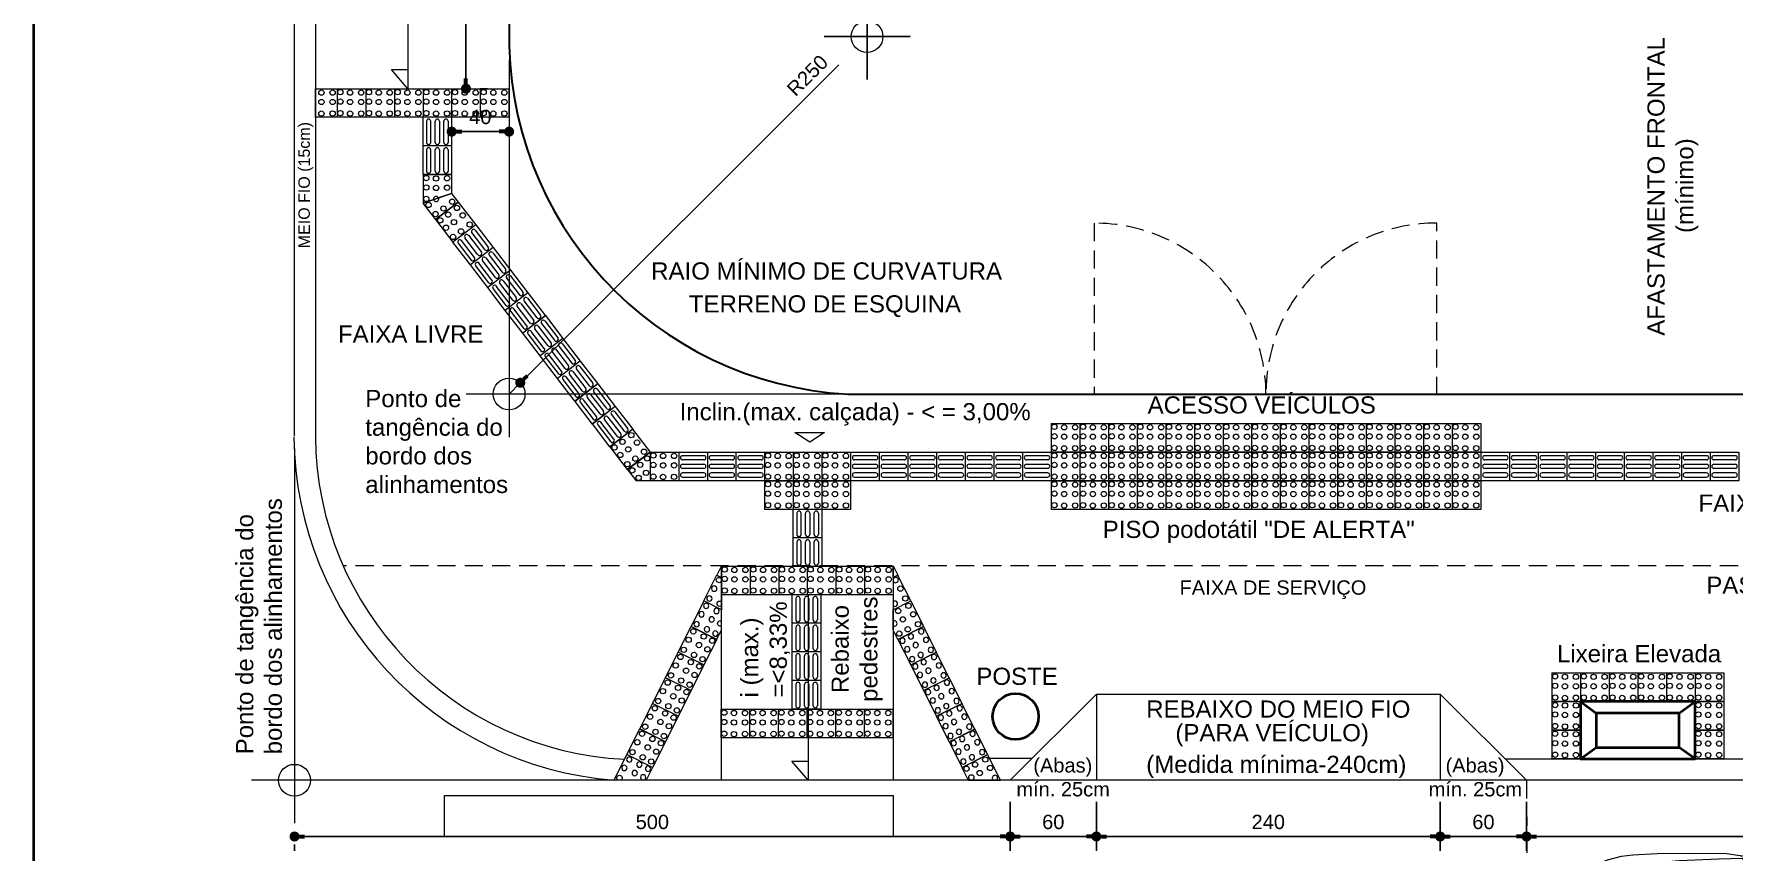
# Model space of a CAD drawing. Header units: millimetres. Extents: x 2084 to 63904, y -2368 to 2343.
# Drawn here: x 55364 to 56550, y -1590 to -1019 of the extents above; entities that cross this region are included whole.
import ezdxf

# ---------------------------------------------------------------- set-up
doc = ezdxf.new("R2010")
doc.units = ezdxf.units.MM
doc.header["$PDMODE"] = 2
doc.linetypes.add('DASHED', pattern=[19.05, 12.7, -6.35])
doc.layers.get('0').update_dxf_attribs({"color": 8})
doc.layers.get('Defpoints').update_dxf_attribs({"lineweight": 0})
for name, color, linetype, lineweight in [('COTAS', 1, 'Continuous', 0), ('LOTE', 2, 'Continuous', 30), ('NÍVEL', 8, 'Continuous', 15), ('P1', 1, 'Continuous', 5), ('P4', 4, 'Continuous', 40), ('P6', 6, 'Continuous', 60), ('PASSEIO PÚBLIOO', 252, 'Continuous', 13), ('PISO PODOTÁTIL-ALERTA', 1, 'Continuous', 5), ('PROJEÇÃO', 252, 'DASHED', 9), ('SIMBOLOGIA', 2, 'Continuous', 20), ('TEXTO PADRÃO', 2, 'Continuous', 15), ('VAGA ESTACIONAMENTO', 252, 'DASHED', 9), ('VEÍCULO', 252, 'Continuous', 13)]:
    doc.layers.add(name, color=color, linetype=linetype, lineweight=lineweight)
doc.styles.get("Standard").update_dxf_attribs({"font": 'arial.ttf'})
doc.dimstyles.new('1-50', dxfattribs={"dimtxt": 10, "dimasz": 7, "dimexe": 10, "dimexo": 15, "dimgap": 5, "dimtad": 1, "dimdec": 0, "dimtxsty": 'Standard', "dimblk": 'DOT', "dimcen": 2.5, "dimclrd": 5, "dimclre": 5, "dimclrt": 7, "dimadec": 0, "dimazin": 0, "dimtfac": 1, "dimtdec": 0, "dimtmove": 0, "dimatfit": 3, "dimldrblk": 'DOT', "dimfxl": 10, "dimarcsym": 0})

# ---------------------------------------------------------------- blocks, each defined once
blk = doc.blocks.new('Piso tátil alerta')
for p, q in [((-20, 0), (0, 0)), ((-20, 0), (-20, -20)), ((0, 0), (0, -20)), ((0, -20), (-20, -20))]:
    blk.add_line(p, q)
for centre in [(-17.7, -2.4), (-17.7, -9), (-10.9, -2.7), (-10.9, -9.3), (-3.2, -2.7), (-3.2, -9.3), (-17.7, -17.1), (-10.9, -17.4), (-3.2, -17.3)]:
    blk.add_circle(centre, 1.86)
blk = doc.blocks.new('Piso tátil direcional')
for p, q in [((0, 0), (20, 0)), ((0, 0), (0, -20)), ((20, 0), (20, -20)), ((2.7, -2.5), (17.6, -2.5)), ((17.6, -5.4), (2.7, -5.4)), ((2.7, -8.5), (17.6, -8.5)), ((17.6, -11.5), (2.7, -11.5)), ((20, -20), (0, -20)), ((17.6, -14.6), (2.7, -14.6)), ((2.7, -17.5), (17.6, -17.5))]:
    blk.add_line(p, q)
for centre, start, end in [((2.7, -4), 90, 270), ((2.7, -4), 90, 270), ((2.7, -10), 90, 270), ((2.7, -10), 90, 270), ((17.6, -4), 270, 90), ((17.6, -10), 270, 90), ((2.7, -16), 90, 270), ((2.7, -16), 90, 270), ((17.6, -16), 270, 90)]:
    blk.add_arc(centre, 1.46, start, end)
blk = doc.blocks.new('MÓVEL - audi a3 planta')
for points in [[(-277.5, 78.6), (-285.6, 79.8), (-288.5, 80.5), (-288.8, 80.8), (-289.1, 81.3), (-289.1, 81.9), (-288.4, 84), (-287.2, 86.4), (-284.9, 89.9), (-282.3, 93.3), (-279.7, 95.9), (-277.2, 97.7), (-274.9, 98.8), (-272.4, 99.7), (-271.4, 99.3), (-271.4, 98.6), (-272.4, 94), (-273.7, 87.7), (-275.1, 81.3), (-275.5, 79.3), (-275.9, 78.5), (-276.1, 78.4), (-276.2, 78.4), (-277.1, 78.5)], [(-201.2, 60.8), (-209.6, 76.8), (-209.5, 77.3), (-234, 77), (-264.6, 76.9), (-288, 76.7), (-286.6, 73.3), (-274.2, 70.2), (-259.2, 66.7), (-248.7, 64.7), (-236.3, 63), (-223.7, 62), (-208.7, 61.2)], [(-188.3, 60.7), (-132.9, 61.4), (-131.3, 62.8), (-125.9, 68.2), (-121.1, 72), (-122.4, 72.9), (-145.2, 74.5), (-173.1, 75.7), (-191.5, 76.3)], [(-124.9, 62.3), (-103, 66.8), (-93.8, 69.3), (-93.9, 69.8), (-96.4, 70.6), (-111.9, 72.2), (-114.1, 72.2), (-117.6, 69.7), (-121.5, 66.2), (-123.8, 63.6)], [(-201.2, -60.8), (-209.6, -76.8), (-209.5, -77.3), (-234, -77), (-264.6, -76.9), (-288, -76.7), (-286.6, -73.3), (-274.2, -70.2), (-259.2, -66.7), (-248.7, -64.7), (-236.3, -63), (-223.7, -62), (-208.7, -61.2)], [(-188.3, -60.7), (-132.9, -61.4), (-131.3, -62.8), (-125.9, -68.2), (-121.1, -72), (-122.4, -72.9), (-145.2, -74.5), (-173.1, -75.7), (-191.5, -76.3)], [(-124.9, -62.3), (-103, -66.8), (-93.8, -69.3), (-93.9, -69.8), (-96.4, -70.6), (-111.9, -72.2), (-114.1, -72.2), (-117.6, -69.7), (-121.5, -66.2), (-123.8, -63.6)], [(-277.5, -78.6), (-285.6, -79.8), (-288.5, -80.5), (-288.8, -80.8), (-289.1, -81.3), (-289.1, -81.9), (-288.4, -84), (-287.2, -86.4), (-284.9, -89.9), (-282.3, -93.3), (-279.7, -95.9), (-277.2, -97.7), (-274.9, -98.8), (-272.4, -99.7), (-271.4, -99.3), (-271.4, -98.6), (-272.4, -94), (-273.7, -87.7), (-275.1, -81.3), (-275.5, -79.3), (-275.9, -78.5), (-276.1, -78.4), (-276.2, -78.4), (-277.1, -78.5)]]:
    blk.add_lwpolyline(points, close=True)
for points in [[(-444.9, 0), (-444.8, 4.4), (-444.6, 13.1), (-444.2, 22.4), (-443.7, 31.2), (-443.3, 36.2), (-443.3, 38.2), (-443.2, 39.7), (-442.9, 41.2), (-442.6, 42.3), (-441.8, 44.6), (-440.9, 49.4), (-440.4, 50.6), (-436.3, 57.1), (-429.5, 66.3), (-417.5, 78.5), (-411.6, 82.1), (-406.6, 84.2), (-396.7, 86.7), (-388.8, 87.7), (-372, 88.6), (-348.9, 88.7), (-323.4, 88.5), (-314, 87.1), (-313.1, 86.6), (-312.5, 87), (-291.4, 87.6), (-286.4, 87.6)], [(-287.6, 85.6), (-299.8, 85.3), (-312, 85.1), (-312.2, 84.7), (-309.2, 78.4), (-308.1, 76.8), (-314.7, 74.4), (-318.9, 75.8), (-325.5, 76.7), (-336.3, 77), (-363.3, 75.6), (-379.8, 74.3), (-396.9, 72.2), (-412, 68.9), (-417.6, 63.2), (-429.1, 48.3), (-435.3, 37.4), (-435.3, 35.1), (-435.3, 33.9), (-435.8, 28.1), (-436.7, 11.1), (-436.8, 5.6), (-436.8, 0)], [(-312, 85.1), (-312.6, 85.1), (-328.9, 84.6), (-356.6, 83.3), (-381.8, 81), (-393.9, 79.5), (-397.6, 78.8)], [(-243.7, 0), (-243.5, 10.3), (-242.5, 25.9), (-240.2, 45.9), (-238.8, 54.7), (-238.6, 55.9), (-231.8, 55), (-216.9, 54), (-202.1, 53.1), (-175.7, 52.3), (-149.8, 52), (-128.4, 52.3), (-114, 53.2), (-99.8, 55.1), (-71.1, 58.6), (-56.8, 60.3), (-49.3, 60.4), (-36.9, 59.5), (-21, 57), (-26.4, 65), (-34.4, 71.8), (-41, 74.8), (-42.8, 75.3), (-68.5, 78.6), (-87.8, 80.5), (-107, 82.1), (-126.4, 83.1), (-158.5, 84.5), (-203.8, 85.7), (-249.7, 86), (-274.1, 85.8), (-274.1, 85.8)], [(-273.7, 87.7), (-251.3, 87.8), (-227.5, 87.7), (-225.5, 88.5), (-223.8, 88.8), (-219.3, 88.9), (-214.1, 88.6), (-210.3, 87.7), (-206.6, 87.6), (-191.4, 87.3), (-163.4, 86.8), (-139.3, 86.2), (-137.9, 86.7), (-136.3, 86.9), (-131.8, 86.7), (-127.3, 86.3), (-124.8, 85.6), (-122.5, 86.8), (-114.5, 87.9), (-99.8, 88.1), (-76.3, 87.6), (-65.4, 86.2), (-53.4, 83.8), (-34, 78.2), (-21.1, 72.4), (-15.8, 68.1), (-10.9, 61.2), (-7.6, 54.6), (-4, 42.5), (-1.9, 31.1), (-0.6, 19.7), (0, 4.9), (0, 0), (0, -4.9), (-0.6, -19.7), (-1.9, -31.1), (-4, -42.5), (-7.6, -54.6), (-10.9, -61.2), (-15.8, -68.1), (-21.1, -72.4), (-34, -78.2), (-53.4, -83.8), (-65.4, -86.2), (-76.3, -87.6), (-99.8, -88.1), (-114.5, -87.9), (-122.5, -86.8), (-124.8, -85.6), (-127.3, -86.3), (-131.8, -86.7), (-136.3, -86.9), (-137.9, -86.7), (-139.3, -86.2), (-163.4, -86.8), (-191.4, -87.3), (-206.6, -87.6), (-210.3, -87.7), (-214.1, -88.6), (-219.3, -88.9), (-223.8, -88.8), (-225.5, -88.5), (-227.5, -87.7), (-251.3, -87.8), (-273.7, -87.7)], [(-204, 85.7), (-204.4, 86), (-204.9, 86.9), (-205.1, 87.3), (-205.4, 87.6)], [(-201, 78.6), (-201.1, 78.6), (-201.8, 80.2), (-203, 83), (-203.9, 85.3), (-204, 85.7)], [(-111.1, 74.1), (-108.5, 79.2), (-107.4, 81.3), (-107.4, 82), (-108.8, 82.2), (-116.4, 85.2), (-118.7, 86.1), (-122.5, 86.8)], [(-433.5, 40.6), (-433.9, 44.2), (-433.9, 50), (-433.1, 52.1), (-431.5, 54.3), (-427.4, 59.9), (-424.5, 63.6), (-427.4, 62.1), (-427.5, 62.3), (-422, 67.8), (-414.3, 74.4), (-410.4, 77.3), (-407.1, 78.8), (-405, 79.4), (-401.8, 79.5), (-397.9, 78.9), (-397.6, 78.8), (-397.8, 78.3), (-402.9, 75.2), (-410.7, 69.8), (-412, 68.9)], [(-339.5, 0), (-339.2, 11.8), (-339.2, 25.9), (-335.9, 39.8), (-332.3, 52.5), (-328.2, 61.2), (-321.9, 68.8), (-314.8, 74.4), (-300.5, 71.1), (-286.5, 67.8), (-270, 64), (-262.3, 62.2), (-254.7, 60.4), (-253.4, 59.4), (-253.2, 58.4), (-254.4, 54.7), (-255.5, 51.1), (-257.5, 38.3), (-259.2, 21.5), (-259.6, 10.8), (-259.6, 0)], [(-279.8, 78.9), (-280.1, 78.9), (-308.3, 78.3), (-308.9, 78.3), (-309.1, 78.2)], [(-308.1, 76.8), (-307.6, 76.5), (-252.3, 63.4), (-231.8, 60.6), (-216.9, 59.8), (-194, 59.2), (-166.1, 58.7), (-145.2, 58.8), (-135.5, 59.3), (-127.2, 60.4), (-112.3, 63.1), (-92.7, 67.4), (-88.9, 68.3), (-87, 69.8), (-86.7, 71), (-87.1, 71.4), (-89.3, 72.2), (-111.1, 74.1), (-129, 75.4), (-145.3, 76.5), (-173.2, 77.8), (-201, 78.6), (-234.7, 79.2), (-259.8, 79.1), (-275.7, 79), (-275.7, 79)], [(-194, 59.2), (-194.5, 60.7), (-200.7, 76.9), (-200.8, 78), (-201, 78.6)], [(-34.4, 71.8), (-40.5, 74.7), (-40.8, 75), (-40.8, 75.3), (-39.7, 75.4), (-38.7, 75.5), (-36.8, 75.4), (-33.5, 75), (-29.3, 72.9), (-25.3, 69.3), (-22.3, 65.3), (-19.7, 60.4), (-17.5, 53.8), (-17.8, 53.9), (-18.7, 55), (-19.6, 55.1), (-20, 55.4), (-20.4, 55.7)], [(-42.1, 0), (-43, 15.1), (-45.4, 30.2), (-47.8, 40.2), (-51.3, 50.3), (-56.7, 60.3)], [(-104.7, 0), (-105, 9.9), (-106.3, 23.1), (-108.4, 36.5), (-110.5, 45), (-114, 53.2)], [(-21, 57), (-20.4, 55.7), (-14, 38.4), (-11.4, 25.7), (-10.4, 18.5), (-9.7, 9.2), (-9.4, 0)], [(-11.6, 26.6), (-11.4, 28.9), (-13.8, 41.2), (-17.5, 53.8)], [(-435.3, 37.4), (-436.7, 39.6), (-439.1, 45), (-439.3, 45.5), (-439.5, 45.4), (-440.4, 44.9), (-441, 44.4), (-441.7, 43), (-442.7, 40.4), (-442.9, 39.3), (-443, 36.6), (-443.2, 33), (-443.4, 28.2), (-443.7, 22.2), (-444.1, 13), (-444.3, 6.5), (-444.3, 2.2), (-444.3, 0)], [(-435.3, -37.4), (-436.7, -39.6), (-439.1, -45), (-439.3, -45.5), (-439.5, -45.4), (-440.4, -44.9), (-441, -44.4), (-441.7, -43), (-442.7, -40.4), (-442.9, -39.3), (-443, -36.6), (-443.2, -33), (-443.4, -28.2), (-443.7, -22.2), (-444.1, -13), (-444.3, -6.5), (-444.3, -2.2), (-444.3, 0)], [(-287.6, -85.6), (-299.8, -85.3), (-312, -85.1), (-312.2, -84.7), (-309.2, -78.4), (-308.1, -76.8), (-314.7, -74.4), (-318.9, -75.8), (-325.5, -76.7), (-336.3, -77), (-363.3, -75.6), (-379.8, -74.3), (-396.9, -72.2), (-412, -68.9), (-417.6, -63.2), (-429.1, -48.3), (-435.3, -37.4), (-435.3, -35.1), (-435.3, -33.9), (-435.8, -28.1), (-436.7, -11.1), (-436.8, -5.6), (-436.8, 0)], [(-339.5, 0), (-339.2, -11.8), (-339.2, -25.9), (-335.9, -39.8), (-332.3, -52.5), (-328.2, -61.2), (-321.9, -68.8), (-314.8, -74.4), (-300.5, -71.1), (-286.5, -67.8), (-270, -64), (-262.3, -62.2), (-254.7, -60.4), (-253.4, -59.4), (-253.2, -58.4), (-254.4, -54.7), (-255.5, -51.1), (-257.5, -38.3), (-259.2, -21.5), (-259.6, -10.8), (-259.6, 0)], [(-243.7, 0), (-243.5, -10.3), (-242.5, -25.9), (-240.2, -45.9), (-238.8, -54.7), (-238.6, -55.9), (-231.8, -55), (-216.9, -54), (-202.1, -53.1), (-175.7, -52.3), (-149.8, -52), (-128.4, -52.3), (-114, -53.2), (-99.8, -55.1), (-71.1, -58.6), (-56.8, -60.3), (-49.3, -60.4), (-36.9, -59.5), (-21, -57), (-26.4, -65), (-34.4, -71.8), (-41, -74.8), (-42.8, -75.3), (-68.5, -78.6), (-87.8, -80.5), (-107, -82.1), (-126.4, -83.1), (-158.5, -84.5), (-203.8, -85.7), (-249.7, -86), (-274.1, -85.8), (-274.1, -85.8)], [(-104.7, 0), (-105, -9.9), (-106.3, -23.1), (-108.4, -36.5), (-110.5, -45), (-114, -53.2)], [(-444.9, 0), (-444.8, -4.4), (-444.6, -13.1), (-444.2, -22.4), (-443.7, -31.2), (-443.3, -36.2), (-443.3, -38.2), (-443.2, -39.7), (-442.9, -41.2), (-442.6, -42.3), (-441.8, -44.6), (-440.9, -49.4), (-440.4, -50.6), (-436.3, -57.1), (-429.5, -66.3), (-417.5, -78.5), (-411.6, -82.1), (-406.6, -84.2), (-396.7, -86.7), (-388.8, -87.7), (-372, -88.6), (-348.9, -88.7), (-323.4, -88.5), (-314, -87.1), (-313.1, -86.6), (-312.5, -87), (-291.4, -87.6), (-286.4, -87.6)], [(-42.1, 0), (-43, -15.1), (-45.4, -30.2), (-47.8, -40.2), (-51.3, -50.3), (-56.7, -60.3)], [(-21, -57), (-20.4, -55.7), (-14, -38.4), (-11.4, -25.7), (-10.4, -18.5), (-9.7, -9.2), (-9.4, 0)], [(-11.6, -26.6), (-11.4, -28.9), (-13.8, -41.2), (-17.5, -53.8)], [(-433.5, -40.6), (-433.9, -44.2), (-433.9, -50), (-433.1, -52.1), (-431.5, -54.3), (-427.4, -59.9), (-424.5, -63.6), (-427.4, -62.1), (-427.5, -62.3), (-422, -67.8), (-414.3, -74.4), (-410.4, -77.3), (-407.1, -78.8), (-405, -79.4), (-401.8, -79.5), (-397.9, -78.9), (-397.6, -78.8), (-397.8, -78.3), (-402.9, -75.2), (-410.7, -69.8), (-412, -68.9)], [(-308.1, -76.8), (-307.6, -76.5), (-252.3, -63.4), (-231.8, -60.6), (-216.9, -59.8), (-194, -59.2), (-166.1, -58.7), (-145.2, -58.8), (-135.5, -59.3), (-127.2, -60.4), (-112.3, -63.1), (-92.7, -67.4), (-88.9, -68.3), (-87, -69.8), (-86.7, -71), (-87.1, -71.4), (-89.3, -72.2), (-111.1, -74.1), (-129, -75.4), (-145.3, -76.5), (-173.2, -77.8), (-201, -78.6), (-234.7, -79.2), (-259.8, -79.1), (-275.7, -79), (-275.7, -79)], [(-194, -59.2), (-194.5, -60.7), (-200.7, -76.9), (-200.8, -78), (-201, -78.6)], [(-34.4, -71.8), (-40.5, -74.7), (-40.8, -75), (-40.8, -75.3), (-39.7, -75.4), (-38.7, -75.5), (-36.8, -75.4), (-33.5, -75), (-29.3, -72.9), (-25.3, -69.3), (-22.3, -65.3), (-19.7, -60.4), (-17.5, -53.8), (-17.8, -53.9), (-18.7, -55), (-19.6, -55.1), (-20, -55.4), (-20.4, -55.7)], [(-312, -85.1), (-312.6, -85.1), (-328.9, -84.6), (-356.6, -83.3), (-381.8, -81), (-393.9, -79.5), (-397.6, -78.8)], [(-279.8, -78.9), (-280.1, -78.9), (-308.3, -78.3), (-308.9, -78.3), (-309.1, -78.2)], [(-201, -78.6), (-201.1, -78.6), (-201.8, -80.2), (-203, -83), (-203.9, -85.3), (-204, -85.7)], [(-111.1, -74.1), (-108.5, -79.2), (-107.4, -81.3), (-107.4, -82), (-108.8, -82.2), (-116.4, -85.2), (-118.7, -86.1), (-122.5, -86.8)], [(-204, -85.7), (-204.4, -86), (-204.9, -86.9), (-205.1, -87.3), (-205.4, -87.6)]]:
    blk.add_lwpolyline(points)
blk = doc.blocks.new('A$C4fea1ac6')
blk.add_lwpolyline([(2.4, -8.1), (-12.6, -8.1), (-12.6, 11.9), (2.4, 11.9)], close=True)
for centre in [(-8.5, 9.2), (-8.5, 2.6), (-0.7, 9.2), (-0.7, 2.6), (-8.5, -5.5), (-0.7, -5.4)]:
    blk.add_circle(centre, 1.86)
blk = doc.blocks.new('A$C619bc235')
for p, q in [((9.3, 10), (-10.7, 3.3)), ((-10.7, 3.3), (-2, -8.1)), ((13.9, 4), (-2, -8.1)), ((9.3, 10), (13.9, 4))]:
    blk.add_line(p, q)
for centre in [(-6.8, 2), (3.6, -0.5), (9.7, 4.2), (-2, -4.4)]:
    blk.add_circle(centre, 1.86)
blk.add_arc((-1.5, 6.2), 1.86, 192.6654, 24.5862)
blk = doc.blocks.new('A$Cf516a6a6')
for p, q in [((-14.9, 9.5), (5.1, 9.5)), ((-14.9, 9.5), (-14.9, -10.5)), ((5.1, 9.5), (5.1, -3.8)), ((-14.9, -10.5), (5.1, -3.8))]:
    blk.add_line(p, q)
for centre in [(-12.6, 7), (-12.6, 0.4), (-5.8, 6.7), (-5.8, 0.1), (1.9, 6.8), (1.9, 0.2), (-12.6, -7.6)]:
    blk.add_circle(centre, 1.86)
blk.add_arc((-5.7, -7.7), 1.86, 26.2736, 190.9779)
blk = doc.blocks.new('A$C623ce5f9')
for p, q in [((-21.7, 1), (-5.9, 13.2)), ((-5.9, 13.2), (-5.9, -6.8)), ((-21.7, 1), (-15.6, -6.8)), ((-5.9, -6.8), (-15.6, -6.8))]:
    blk.add_line(p, q)
for centre in [(-18.3, 0.4), (-12.8, 4.3), (-8.7, -1.3), (-7.9, 8.7), (-13.9, -4.8)]:
    blk.add_circle(centre, 1.86)
blk = doc.blocks.new('A$C03a7f95d')
for p, q in [((-16.2, 4.1), (1.7, 13.1)), ((10.7, -4.8), (1.7, 13.1)), ((-16.2, 4.1), (-11.7, -4.8)), ((-11.7, -4.8), (10.7, -4.8))]:
    blk.add_line(p, q)
for centre in [(-13, 3.2), (-7, 6.1), (-3.7, 0.2), (0.1, 9.7), (3.5, 3.8), (-9.6, -2.8)]:
    blk.add_circle(centre, 1.86)
blk.add_arc((6.9, -3.2), 1.86, 298.0111, 241.9889)
blk = doc.blocks.new('A$C1f6bd2ce')
blk.add_lwpolyline([(-6.7, -12.1), (-10, -5.6), (-10, 8.6), (2.2, 14.7), (11.2, -3.2)], close=True)
for centre in [(0.6, 11.3), (-6.6, 7.7), (-3.3, 1.8), (3.9, 5.4), (7.3, -1.5), (-5.8, -8.1), (0.1, -5.1)]:
    blk.add_circle(centre, 1.86)
blk.add_arc((-9.2, -1.1), 1.86, 243.263, 116.737)
blk = doc.blocks.new('A$C8fb439a0')
for p, q in [((-6.1, 12.9), (-2.8, 14.5)), ((-6.1, 12.9), (-6.1, -9.5)), ((6.1, -3.3), (-2.8, 14.5)), ((-6.1, -9.5), (6.1, -3.3))]:
    blk.add_line(p, q)
for centre in [(-1.1, 5.2), (2.3, -1.7)]:
    blk.add_circle(centre, 1.86)
for centre, start, end in [((-4.4, 11.2), 205.5515, 154.4485), ((-4.9, -5.3), 229.8824, 130.1176)]:
    blk.add_arc(centre, 1.86, start, end)
blk = doc.blocks.new('A$C20d9e127')
blk.add_lwpolyline([(-0.8, 2.9), (2.4, -3.6), (-0.8, -5.3), (-0.8, 2.9)])
blk = doc.blocks.new('DOT')
at = {"layer": 'P6', "color": 0, "linetype": 'ByBlock'}
blk.add_line((-0.5, 0), (-1, 0), dxfattribs=at)
at = {"layer": 'P6', "color": 0, "linetype": 'ByBlock', "const_width": 0.5}
blk.add_lwpolyline([(-0.25, 0, 1), (0.25, 0, 1)], format="xyb", close=True, dxfattribs=at)
blk = doc.blocks.new('*D23')
at = {"layer": 'COTAS', "color": 5, "lineweight": -2, "transparency": 16777216}
for p, q in [((56406.2, -1555.6), (56406.2, -1589.9)), ((56906.2, -1555.6), (56906.2, -1589.9)), ((56899.2, -1579.9), (56413.2, -1579.9))]:
    blk.add_line(p, q, dxfattribs=at)
at = {"layer": 'Defpoints', "color": 0, "transparency": 16777216}
for p in [(56406.2, -1540.6), (56906.2, -1540.6), (56406.2, -1579.9)]:
    blk.add_point(p, dxfattribs=at)
at = {"layer": 'COTAS', "color": 5, "lineweight": -2, "transparency": 16777216, "xscale": 7, "yscale": 7, "zscale": 7, "rotation": 180}
blk.add_blockref('DOT', (56406.2, -1579.9), dxfattribs=at)
at = {"layer": 'COTAS', "color": 5, "lineweight": -2, "transparency": 16777216, "xscale": 7, "yscale": 7, "zscale": 7}
blk.add_blockref('DOT', (56906.2, -1579.9), dxfattribs=at)
at = {"layer": 'COTAS', "color": 7, "lineweight": 0, "transparency": 16777216, "insert": (56656.2, -1569.8), "char_height": 10, "attachment_point": 5}
blk.add_mtext('500', dxfattribs=at)
blk = doc.blocks.new('_DOT')
at = {"color": 0, "linetype": 'ByBlock', "lineweight": -2}
blk.add_line((-0.5, 0), (-1, 0), dxfattribs=at)
at = {"linetype": 'ByBlock', "lineweight": -2, "const_width": 0.5}
blk.add_lwpolyline([(-0.25, 0, 1), (0.25, 0, 1)], format="xyb", close=True, dxfattribs=at)
blk = doc.blocks.new('*D24')
at = {"layer": 'COTAS', "color": 5, "lineweight": -2, "transparency": 16777216}
for p, q in [((56345.9, -1555.6), (56345.9, -1589.9)), ((56406.2, -1555.6), (56406.2, -1589.9)), ((56399.2, -1579.9), (56352.9, -1579.9))]:
    blk.add_line(p, q, dxfattribs=at)
at = {"layer": 'Defpoints', "color": 0, "transparency": 16777216}
for p in [(56345.9, -1540.6, -10.2), (56406.2, -1540.6), (56345.9, -1579.9)]:
    blk.add_point(p, dxfattribs=at)
at = {"layer": 'COTAS', "color": 5, "lineweight": -2, "transparency": 16777216, "xscale": 7, "yscale": 7, "zscale": 7, "rotation": 180}
blk.add_blockref('DOT', (56345.9, -1579.9), dxfattribs=at)
at = {"layer": 'COTAS', "color": 5, "lineweight": -2, "transparency": 16777216, "xscale": 7, "yscale": 7, "zscale": 7}
blk.add_blockref('DOT', (56406.2, -1579.9), dxfattribs=at)
at = {"layer": 'COTAS', "color": 7, "lineweight": 0, "transparency": 16777216, "insert": (56376.1, -1569.8), "char_height": 10, "attachment_point": 5}
blk.add_mtext('60', dxfattribs=at)
blk = doc.blocks.new('*D25')
at = {"layer": 'COTAS', "color": 5, "lineweight": -2, "transparency": 16777216}
for p, q in [((56105.9, -1555.6), (56105.9, -1589.9)), ((56345.9, -1555.6), (56345.9, -1589.9)), ((56338.9, -1579.9), (56112.9, -1579.9))]:
    blk.add_line(p, q, dxfattribs=at)
at = {"layer": 'Defpoints', "color": 0, "transparency": 16777216}
for p in [(56105.9, -1540.6, -10.2), (56345.9, -1540.6, -10.2), (56105.9, -1579.9)]:
    blk.add_point(p, dxfattribs=at)
at = {"layer": 'COTAS', "color": 5, "lineweight": -2, "transparency": 16777216, "xscale": 7, "yscale": 7, "zscale": 7, "rotation": 180}
blk.add_blockref('DOT', (56105.9, -1579.9), dxfattribs=at)
at = {"layer": 'COTAS', "color": 5, "lineweight": -2, "transparency": 16777216, "xscale": 7, "yscale": 7, "zscale": 7}
blk.add_blockref('DOT', (56345.9, -1579.9), dxfattribs=at)
at = {"layer": 'COTAS', "color": 7, "lineweight": 0, "transparency": 16777216, "insert": (56225.9, -1569.8), "char_height": 10, "attachment_point": 5}
blk.add_mtext('240', dxfattribs=at)
blk = doc.blocks.new('*D26')
at = {"layer": 'COTAS', "color": 5, "lineweight": -2, "transparency": 16777216}
for p, q in [((56045.7, -1555.6), (56045.7, -1589.9)), ((56105.9, -1555.6), (56105.9, -1589.9)), ((56098.9, -1579.9), (56052.7, -1579.9))]:
    blk.add_line(p, q, dxfattribs=at)
at = {"layer": 'Defpoints', "color": 0, "transparency": 16777216}
for p in [(56045.7, -1540.6, -10.2), (56105.9, -1540.6), (56045.7, -1579.9)]:
    blk.add_point(p, dxfattribs=at)
at = {"layer": 'COTAS', "color": 5, "lineweight": -2, "transparency": 16777216, "xscale": 7, "yscale": 7, "zscale": 7, "rotation": 180}
blk.add_blockref('DOT', (56045.7, -1579.9), dxfattribs=at)
at = {"layer": 'COTAS', "color": 5, "lineweight": -2, "transparency": 16777216, "xscale": 7, "yscale": 7, "zscale": 7}
blk.add_blockref('DOT', (56105.9, -1579.9), dxfattribs=at)
at = {"layer": 'COTAS', "color": 7, "lineweight": 0, "transparency": 16777216, "insert": (56075.8, -1569.8), "char_height": 10, "attachment_point": 5}
blk.add_mtext('60', dxfattribs=at)
blk = doc.blocks.new('*D27')
at = {"layer": 'COTAS', "color": 5, "lineweight": -2, "transparency": 16777216}
for p, q in [((56045.7, -1555.6), (56045.7, -1589.9)), ((55546.1, -1585.6), (55546.1, -1589.9)), ((56038.7, -1579.9), (55553.1, -1579.9))]:
    blk.add_line(p, q, dxfattribs=at)
at = {"layer": 'Defpoints', "color": 0, "transparency": 16777216}
for p in [(56045.7, -1540.6, -10.2), (55546.1, -1570.6), (55546.1, -1579.9)]:
    blk.add_point(p, dxfattribs=at)
at = {"layer": 'COTAS', "color": 5, "lineweight": -2, "transparency": 16777216, "xscale": 7, "yscale": 7, "zscale": 7, "rotation": 180}
blk.add_blockref('DOT', (55546.1, -1579.9), dxfattribs=at)
at = {"layer": 'COTAS', "color": 5, "lineweight": -2, "transparency": 16777216, "xscale": 7, "yscale": 7, "zscale": 7}
blk.add_blockref('DOT', (56045.7, -1579.9), dxfattribs=at)
at = {"layer": 'COTAS', "color": 7, "lineweight": 0, "transparency": 16777216, "insert": (55795.9, -1569.8), "char_height": 10, "attachment_point": 5}
blk.add_mtext('500', dxfattribs=at)
blk = doc.blocks.new('*D37')
at = {"layer": 'COTAS', "color": 5, "lineweight": -2, "transparency": 16777216}
for p, q in [((55655.8, -1072.6), (55655.8, -1077.6)), ((55695.9, -1072.6), (55695.9, -1077.6)), ((55662.8, -1087.6), (55688.9, -1087.6))]:
    blk.add_line(p, q, dxfattribs=at)
at = {"layer": 'Defpoints', "color": 0, "transparency": 16777216}
for p in [(55655.8, -1087.6), (55695.9, -1087.6), (55695.9, -1087.6)]:
    blk.add_point(p, dxfattribs=at)
at = {"layer": 'COTAS', "color": 5, "lineweight": -2, "transparency": 16777216, "xscale": 7, "yscale": 7, "zscale": 7, "rotation": 180}
blk.add_blockref('DOT', (55655.8, -1087.6), dxfattribs=at)
at = {"layer": 'COTAS', "color": 5, "lineweight": -2, "transparency": 16777216, "xscale": 7, "yscale": 7, "zscale": 7}
blk.add_blockref('DOT', (55695.9, -1087.6), dxfattribs=at)
at = {"layer": 'COTAS', "color": 7, "lineweight": 0, "transparency": 16777216, "insert": (55675.8, -1077.4), "char_height": 10, "attachment_point": 5}
blk.add_mtext('40', dxfattribs=at)
blk = doc.blocks.new('*D38')
at = {"layer": 'COTAS', "color": 5, "lineweight": -2, "transparency": 16777216}
for p, q in [((55665.8, -1050.6), (55665.8, -887)), ((55680.8, -880), (55675.8, -880)), ((55680.8, -1057.6), (55675.8, -1057.6))]:
    blk.add_line(p, q, dxfattribs=at)
at = {"layer": 'Defpoints', "color": 0, "transparency": 16777216}
for p in [(55665.8, -880), (55665.8, -880), (55665.8, -1057.6)]:
    blk.add_point(p, dxfattribs=at)
at = {"layer": 'COTAS', "color": 5, "lineweight": -2, "transparency": 16777216, "xscale": 7, "yscale": 7, "zscale": 7}
for p, rotation in [((55665.8, -880), 90), ((55665.8, -1057.6), 270)]:
    blk.add_blockref('DOT', p, dxfattribs=dict(at, rotation=rotation))
at = {"layer": 'COTAS', "color": 7, "lineweight": 0, "transparency": 16777216, "insert": (55655.8, -968.8), "char_height": 10, "attachment_point": 5, "rotation": 90}
blk.add_mtext('XXX', dxfattribs=at)
blk = doc.blocks.new('*D41')
at = {"layer": 'COTAS', "color": 5, "lineweight": -2, "transparency": 16777216}
for p, q in [((55926.1, -1040.9), (55708.7, -1258.1)), ((55695.9, -1270.9), (55703.7, -1263))]:
    blk.add_line(p, q, dxfattribs=at)
at = {"layer": 'Defpoints', "color": 0, "transparency": 16777216}
for p in [(55703.7, -1263), (55695.9, -1270.9)]:
    blk.add_point(p, dxfattribs=at)
at = {"layer": 'COTAS', "color": 5, "lineweight": -2, "transparency": 16777216, "xscale": 7, "yscale": 7, "zscale": 7, "rotation": 224.9672936545204}
blk.add_blockref('DOT', (55703.7, -1263), dxfattribs=at)
at = {"layer": 'COTAS', "color": 7, "transparency": 16777216, "insert": (55904.2, -1048.4), "char_height": 10, "attachment_point": 5, "rotation": 44.9673}
blk.add_mtext('R250', dxfattribs=at)

msp = doc.modelspace()

# ---------------------------------------------------------------- linework, layer by layer
for points in [[(55975.8, -1021.2), (55945.8, -1021.2), (55945.8, -991.2)], [(55915.8, -1021.2), (55945.8, -1021.2), (55945.8, -1051.2)]]:
    msp.add_lwpolyline(points)
at = {"layer": 'LOTE'}
msp.add_lwpolyline([(55695.9, -515.5), (55695.9, -1015.3, 0.405581), (55932.4, -1270.9), (57934.7, -1270.9)], format="xyb", dxfattribs=at)
at = {"layer": 'NÍVEL'}
for p, q in [((55695.9, -1037.6), (55695.9, -1300.9)), ((55959.1, -1270.9), (55665.9, -1270.9)), ((55546.1, -1308.9), (55546.1, -1570.6))]:
    msp.add_line(p, q, dxfattribs=at)
for centre in [(55945.8, -1021.2), (55695.9, -1270.9), (55546.1, -1540.6)]:
    msp.add_circle(centre, 11.1, dxfattribs=at)
at = {"layer": 'P1'}
for p, q in [((55545.9, -880), (55545.9, -1300.4)), ((56105.9, -1480.4, -10.2), (56105.9, -1540.6, -10.2)), ((56031.3, -1525.3), (56060.9, -1525.3)), ((56391.3, -1525.7), (56921.1, -1525.7)), ((57934.7, -1540.6), (55516.1, -1540.6))]:
    msp.add_line(p, q, dxfattribs=at)
msp.add_lwpolyline([(55560.7, -880), (55560.7, -1300.8, 0.396951), (55776.5, -1526)], format="xyb", dxfattribs=at)
at = {"layer": 'P1', "elevation": -10.2}
msp.add_lwpolyline([(56045.7, -1540.6), (56105.9, -1480.4), (56345.9, -1480.4)], dxfattribs=at)
at = {"layer": 'P1'}
msp.add_polyline3d([(56406.2, -1540.6, 0), (56345.9, -1480.4, -10.2), (56345.9, -1540.6, -10.2)], dxfattribs=at)
msp.add_arc((55788.1, -1298.9), 242.4, 180.4783, 265.5371, dxfattribs=at)
at = {"layer": 'P4'}
for p, q in [((55364.2, -2368.1), (55364.2, -388.5)), ((56443.9, -1485.7), (56454.9, -1493.7)), ((56443.9, -1525.7), (56454.9, -1517.7))]:
    msp.add_line(p, q, dxfattribs=at)
msp.add_lwpolyline([(56443.9, -1485.7), (56443.9, -1525.7), (56523.9, -1525.7), (56523.9, -1485.7)], close=True, dxfattribs=at)
for points in [[(56512.8, -1493.7), (56454.9, -1493.7), (56454.9, -1517.7), (56512.8, -1517.7)], [(56523.9, -1525.7), (56512.8, -1517.7), (56512.8, -1493.7), (56523.9, -1485.7)]]:
    msp.add_lwpolyline(points, dxfattribs=at)
msp.add_circle((56049.5, -1496.1), 16.1, dxfattribs=at)
at = {"layer": 'PASSEIO PÚBLIOO'}
for p, q in [((55844.1, -1540.7), (55844.1, -1391)), ((55964.1, -1391), (55964.1, -1540.7))]:
    msp.add_line(p, q, dxfattribs=at)
msp.add_lwpolyline([(55650.9, -1551.2), (55964.1, -1551.2), (55964.1, -1579.9), (55650.9, -1579.9)], close=True, dxfattribs=at)
at = {"layer": 'PROJEÇÃO'}
msp.add_line((57944.6, -1390.8), (55580.4, -1390.8), dxfattribs=at)
msp.add_lwpolyline([(56343.5, -1271.5), (56343.5, -1151.5, 0.416761), (56224.3, -1270.5, 0.411775), (56104.3, -1151.5), (56104.3, -1271.5)], format="xyb", dxfattribs=at)
at = {"layer": 'SIMBOLOGIA'}
for points in [[(55625.2, -880), (55625.2, -1057.6), (55613.8, -1044.2), (55625.2, -1044.2)], [(55904.8, -1411), (55904.8, -1540.6), (55893.4, -1527.2), (55904.8, -1527.2)]]:
    msp.add_lwpolyline(points, dxfattribs=at)
msp.add_lwpolyline([(55905.8, -1304.5), (55895.4, -1297.8), (55916.1, -1297.8)], close=True, dxfattribs=at)
at = {"layer": 'VAGA ESTACIONAMENTO'}
msp.add_lwpolyline([(56407.2, -1790.6), (56906.2, -1790.6), (56906.2, -1540.6), (56406.2, -1540.6)], close=True, dxfattribs=at)

# ---------------------------------------------------------------- block references
at = {"layer": 'PISO PODOTÁTIL-ALERTA'}
for name, p in [('A$C4fea1ac6', (55573.4, -1069.5)), ('Piso tátil alerta', (55595.8, -1057.6)), ('Piso tátil alerta', (55615.8, -1057.6)), ('Piso tátil alerta', (55635.8, -1057.6)), ('Piso tátil alerta', (55655.8, -1057.6)), ('Piso tátil alerta', (55675.8, -1057.6)), ('Piso tátil alerta', (55695.8, -1057.6)), ('A$Cf516a6a6', (55650.7, -1127)), ('Piso tátil alerta', (56094.3, -1291.4)), ('Piso tátil alerta', (56114.3, -1291.4)), ('Piso tátil alerta', (56134.3, -1291.4)), ('Piso tátil alerta', (56154.3, -1291.4)), ('Piso tátil alerta', (56174.3, -1291.4)), ('Piso tátil alerta', (56194.3, -1291.4)), ('Piso tátil alerta', (56214.3, -1291.4)), ('Piso tátil alerta', (56234.3, -1291.4)), ('Piso tátil alerta', (56254.3, -1291.4)), ('Piso tátil alerta', (56274.3, -1291.4)), ('Piso tátil alerta', (56294.3, -1291.4)), ('Piso tátil alerta', (56314.3, -1291.4)), ('Piso tátil alerta', (56334.3, -1291.4)), ('Piso tátil alerta', (56354.3, -1291.4)), ('Piso tátil alerta', (56374.3, -1291.4)), ('A$C623ce5f9', (55800.2, -1324.6)), ('Piso tátil alerta', (55814.3, -1311.4)), ('Piso tátil direcional', (55814.3, -1311.4)), ('Piso tátil direcional', (55834.3, -1311.4)), ('Piso tátil direcional', (55854.3, -1311.4)), ('Piso tátil alerta', (55894.3, -1311.4)), ('Piso tátil alerta', (55914.3, -1311.4)), ('Piso tátil alerta', (55934.3, -1311.4)), ('Piso tátil direcional', (55934.3, -1311.4)), ('Piso tátil direcional', (55954.3, -1311.4)), ('Piso tátil direcional', (55974.3, -1311.4)), ('Piso tátil direcional', (55994.3, -1311.4)), ('Piso tátil direcional', (56014.3, -1311.4)), ('Piso tátil direcional', (56014.3, -1311.4)), ('Piso tátil direcional', (56034.3, -1311.4)), ('Piso tátil direcional', (56054.3, -1311.4)), ('Piso tátil alerta', (56094.3, -1311.4)), ('Piso tátil alerta', (56114.3, -1311.4)), ('Piso tátil alerta', (56134.3, -1311.4)), ('Piso tátil alerta', (56154.3, -1311.4)), ('Piso tátil alerta', (56174.3, -1311.4)), ('Piso tátil alerta', (56194.3, -1311.4)), ('Piso tátil alerta', (56214.3, -1311.4)), ('Piso tátil alerta', (56234.3, -1311.4)), ('Piso tátil alerta', (56254.3, -1311.4)), ('Piso tátil alerta', (56274.3, -1311.4)), ('Piso tátil alerta', (56294.3, -1311.4)), ('Piso tátil alerta', (56314.3, -1311.4)), ('Piso tátil alerta', (56334.3, -1311.4)), ('Piso tátil alerta', (56354.3, -1311.4)), ('Piso tátil alerta', (56374.3, -1311.4)), ('Piso tátil direcional', (56374.3, -1311.4)), ('Piso tátil direcional', (56394.3, -1311.4)), ('Piso tátil direcional', (56414.3, -1311.4)), ('Piso tátil direcional', (56434.3, -1311.4)), ('Piso tátil direcional', (56454.3, -1311.4)), ('Piso tátil direcional', (56474.3, -1311.4)), ('Piso tátil direcional', (56494.3, -1311.4)), ('Piso tátil direcional', (56514.3, -1311.4)), ('Piso tátil direcional', (56534.3, -1311.4)), ('Piso tátil alerta', (55894.3, -1331.4)), ('Piso tátil alerta', (55914.3, -1331.4)), ('Piso tátil alerta', (55934.3, -1331.4)), ('Piso tátil alerta', (56094.3, -1331.4)), ('Piso tátil alerta', (56114.3, -1331.4)), ('Piso tátil alerta', (56134.3, -1331.4)), ('Piso tátil alerta', (56154.3, -1331.4)), ('Piso tátil alerta', (56174.3, -1331.4)), ('Piso tátil alerta', (56194.3, -1331.4)), ('Piso tátil alerta', (56214.3, -1331.4)), ('Piso tátil alerta', (56234.3, -1331.4)), ('Piso tátil alerta', (56254.3, -1331.4)), ('Piso tátil alerta', (56274.3, -1331.4)), ('Piso tátil alerta', (56294.3, -1331.4)), ('Piso tátil alerta', (56314.3, -1331.4)), ('Piso tátil alerta', (56334.3, -1331.4)), ('Piso tátil alerta', (56354.3, -1331.4)), ('Piso tátil alerta', (56374.3, -1331.4)), ('Piso tátil alerta', (55864.1, -1391)), ('Piso tátil alerta', (55884.1, -1391)), ('Piso tátil alerta', (55904.1, -1391)), ('Piso tátil alerta', (55924.1, -1391)), ('Piso tátil alerta', (55944.1, -1391)), ('Piso tátil alerta', (55964.1, -1391)), ('A$C20d9e127', (55964.9, -1393.8)), ('A$C8fb439a0', (55970.2, -1412)), ('A$C1f6bd2ce', (55974.1, -1430.1)), ('Piso tátil alerta', (56443.9, -1465.7)), ('Piso tátil alerta', (56463.9, -1465.7)), ('Piso tátil alerta', (56483.9, -1465.7)), ('Piso tátil alerta', (56503.9, -1465.7)), ('Piso tátil alerta', (56523.9, -1465.7)), ('Piso tátil alerta', (56543.9, -1465.7)), ('Piso tátil alerta', (55863.8, -1491)), ('Piso tátil alerta', (55883.8, -1491)), ('Piso tátil alerta', (55903.8, -1491)), ('Piso tátil alerta', (55923.8, -1491)), ('Piso tátil alerta', (55943.8, -1491)), ('Piso tátil alerta', (55963.8, -1491)), ('Piso tátil alerta', (56443.9, -1485.7)), ('Piso tátil alerta', (56543.9, -1485.7)), ('Piso tátil alerta', (56443.9, -1505.7)), ('Piso tátil alerta', (56543.9, -1505.7)), ('A$C03a7f95d', (56028.2, -1535.8))]:
    msp.add_blockref(name, p, dxfattribs=at)
for name, p, rotation in [('Piso tátil direcional', (55655.8, -1077.6), 270), ('Piso tátil direcional', (55655.8, -1097.6), 270), ('A$C619bc235', (55646.5, -1140.8), 0.222837098859504), ('Piso tátil direcional', (55672.6, -1152.7), 307.4878758137835), ('Piso tátil direcional', (55684.8, -1168.5), 307.4878249305582), ('Piso tátil direcional', (55696.9, -1184.4), 307.4878249305373), ('Piso tátil direcional', (55709.1, -1200.3), 307.4878249305406), ('Piso tátil direcional', (55721.3, -1216.1), 307.4878249305663), ('Piso tátil direcional', (55733.4, -1232), 307.4878249305518), ('Piso tátil direcional', (55745.6, -1247.9), 307.4878249305679), ('Piso tátil direcional', (55757.8, -1263.8), 307.487824930555), ('Piso tátil direcional', (55770, -1279.6), 307.4878249305469), ('Piso tátil alerta', (55782.1, -1295.5), 37.48782493056054), ('Piso tátil direcional', (55914.3, -1351.4), 270), ('Piso tátil direcional', (55914.3, -1371.4), 270), ('Piso tátil direcional', (55913.6, -1411), 270), ('Piso tátil alerta', (55831.9, -1460.1), 243.4269154641408), ('Piso tátil direcional', (55913.6, -1431), 270), ('Piso tátil alerta', (55822.9, -1478), 243.4269154641408), ('Piso tátil direcional', (55913.6, -1451), 270), ('Piso tátil alerta', (55814, -1495.9), 243.4269154641408), ('Piso tátil direcional', (55913.6, -1471), 270), ('Piso tátil alerta', (55805, -1513.8), 243.4269154641408), ('Piso tátil alerta', (55796.1, -1531.6), 243.4269154641408)]:
    msp.add_blockref(name, p, dxfattribs=dict(at, rotation=rotation))
at = {"layer": 'PISO PODOTÁTIL-ALERTA', "xscale": 0.9999209041978091, "yscale": 0.9999209041978091, "zscale": 0.9999209041978091, "rotation": 37.48782493054102}
msp.add_blockref('Piso tátil alerta', (55660.4, -1136.8), dxfattribs=at)
at = {"layer": 'PISO PODOTÁTIL-ALERTA', "xscale": -1}
for name, p in [('A$C8fb439a0', (55838, -1412)), ('A$C20d9e127', (55843.3, -1393.8)), ('A$C1f6bd2ce', (55834.1, -1430.1)), ('A$C03a7f95d', (55779.9, -1535.8))]:
    msp.add_blockref(name, p, dxfattribs=at)
at = {"layer": 'PISO PODOTÁTIL-ALERTA', "xscale": -1, "rotation": 116.5730845358592}
for p in [(55976.3, -1460.1), (55985.2, -1478), (55994.2, -1495.9), (56003.1, -1513.8), (56012.1, -1531.6)]:
    msp.add_blockref('Piso tátil alerta', p, dxfattribs=at)
at = {"layer": 'VEÍCULO'}
msp.add_blockref('MÓVEL - audi a3 planta', (56869.3, -1680.3), dxfattribs=at)

# ---------------------------------------------------------------- texts
at = {"layer": 'TEXTO PADRÃO', "char_height": 12, "attachment_point": 1, "rotation": 90}
for s, insert, width in [('\\pi27.96132;AFASTAMENTO FRONTAL \\P\\pi99.72803;(mínimo)', (56490.6, -1258.1), 263.958), ('Ponto de tangência do bordo dos alinhamentos', (55505.3, -1522.5), 203.775), ('i (max.)  =<8,33%', (55857.8, -1482.8), 105.993), ('\\pi21.67622;Rebaixo \\P\\pi15.52479;pedestres', (55921, -1501.4), 102.919)]:
    msp.add_mtext(s, dxfattribs=dict(at, insert=insert, width=width))
at = {"layer": 'TEXTO PADRÃO', "insert": (55548.8, -1189.7), "char_height": 8, "attachment_point": 1, "rotation": 90}
msp.add_mtext_dynamic_manual_height_columns('\\pi20.64924;MEIO FIO (15cm)', width=128.234, gutter_width=200, heights=[0], dxfattribs=at)
at = {"layer": 'TEXTO PADRÃO', "attachment_point": 1}
for s, insert, char_height, width in [('RAIO MÍNIMO DE CURVATURA', (55795.1, -1178.9), 12, 263.958), ('TERRENO DE ESQUINA', (55821.4, -1201.9), 12, 263.958), (' FAIXA LIVRE', (55571.8, -1222.9), 12, 935.566), ('Ponto de tangência do bordo dos alinhamentos', (55595.5, -1268), 12, 134.089), ('Inclin.(max. calçada) - < = 3,00%', (55815, -1277.2), 12, 935.566), ('   ACESSO VEÍCULOS', (56127.7, -1272.5), 12, 935.566), (' FAIXA LIVRE DO PASSEIO PÚBLICO', (56521.6, -1341.1), 12, 935.566), (' PISO {\\A1;podotátil "DE ALERTA"}', (56105.7, -1359.4), 12, 935.566), ('PASSEIO PISO ANTIDERRAPANTE', (56531.7, -1398.4), 12, 935.566), (' FAIXA DE SERVIÇO', (56160.1, -1401), 10, 935.566), ('   Lixeira Elevada', (56413.5, -1446.2, 10), 12, 129.305), ('POSTE', (56022.1, -1462, 10), 12, 45.339), ('REBAIXO DO MEIO FIO ', (56140.7, -1484.9), 12, 935.566), ('(PARA VEÍCULO)', (56161.1, -1501.4), 12, 935.566), ('\\pi12.08579;(Abas) \\P\\pi0.28838;mín. 25cm', (56049.8, -1525.2), 10, 63.967), ('(Medida mínima-240cm)', (56140.7, -1523.5), 12, 935.566), ('\\pi12.08579;(Abas) \\P\\pi0.28838;mín. 25cm', (56337.6, -1525.2), 10, 63.967)]:
    msp.add_mtext(s, dxfattribs=dict(at, insert=insert, char_height=char_height, width=width))

# ---------------------------------------------------------------- dimensions: what is measured, and where the dimension line sits
at = {"layer": 'COTAS', "lineweight": 0}
dim = msp.add_linear_dim(base=(55665.8, -880), p1=(55665.8, -1057.6), p2=(55665.8, -880), angle=90, text='XXX', dimstyle='1-50', override={"dimblk": 'DOT', "dimldrblk": 'DOT', "dimfxl": 5}, dxfattribs=at)
dim.commit()
dim.dimension.update_dxf_attribs({"geometry": '*D38', "text_midpoint": (55655.8, -968.8)})
at = {"layer": 'COTAS'}
dim = msp.add_radius_dim(center=(55695.9, -1270.9), mpoint=(55703.7, -1263), text='R250', dimstyle='1-50', override={"dimblk": 'DOT', "dimldrblk": 'DOT', "dimfxl": 5}, dxfattribs=at)
dim.commit()
dim.dimension.update_dxf_attribs({"geometry": '*D41', "text_midpoint": (55911.4, -1055.6), "dimtype": 164})
at = {"layer": 'COTAS', "lineweight": 0}
for base, p1, p2, picture, middle in [((55695.9, -1087.6), (55655.8, -1087.6), (55695.9, -1087.6), '*D37', (55675.8, -1077.4)), ((55546.1, -1579.9), (56045.7, -1540.6, -10.2), (55546.1, -1570.6), '*D27', (55795.9, -1569.8)), ((56045.7, -1579.9), (56105.9, -1540.6), (56045.7, -1540.6, -10.2), '*D26', (56075.8, -1569.8)), ((56105.9, -1579.9), (56345.9, -1540.6, -10.2), (56105.9, -1540.6, -10.2), '*D25', (56225.9, -1569.8)), ((56345.9, -1579.9), (56406.2, -1540.6), (56345.9, -1540.6, -10.2), '*D24', (56376.1, -1569.8)), ((56406.2, -1579.9), (56906.2, -1540.6), (56406.2, -1540.6), '*D23', (56656.2, -1569.8))]:
    dim = msp.add_linear_dim(base=base, p1=p1, p2=p2, dimstyle='1-50', override={"dimblk": 'DOT', "dimldrblk": 'DOT', "dimfxl": 5}, dxfattribs=at)
    dim.commit()
    dim.dimension.update_dxf_attribs({"geometry": picture, "text_midpoint": middle})

doc.saveas('drawing.dxf')
